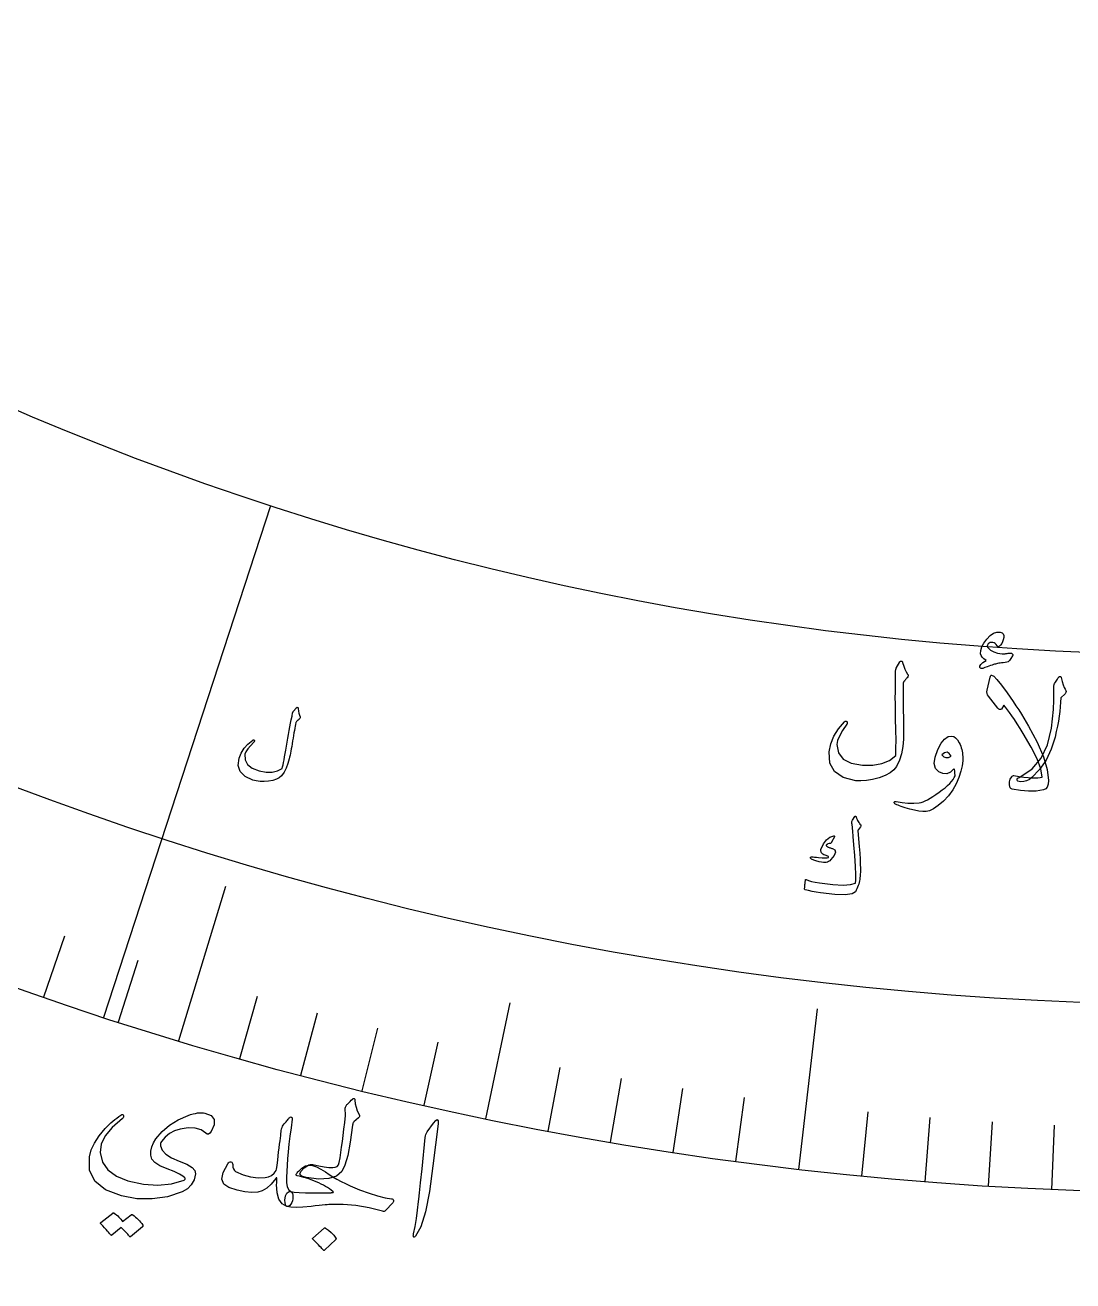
# Model space of a CAD drawing. Header units: millimetres. Extents: x -92 to 93, y -93 to 102.
# Drawn here: x -24.46 to -2.85, y -75.34 to -49.45 of the extents above; entities that cross this region are included whole.
import ezdxf

# ---------------------------------------------------------------- set-up
doc = ezdxf.new("R2010")
doc.units = ezdxf.units.MM
for name, color, linetype in [('CUT_OUTER', 1, 'Continuous'), ('ENGRAVE', 7, 'Continuous'), ('ENGRAVE_FINE', 8, 'Continuous'), ('TEXT', 5, 'Continuous')]:
    doc.layers.add(name, color=color, linetype=linetype)

msp = doc.modelspace()

# ---------------------------------------------------------------- linework, layer by layer
at = {"layer": 'CUT_OUTER'}
msp.add_arc((0.0002, -0.0002), 92.4998, 173.917974, 358.242301, dxfattribs=at)
at = {"layer": 'ENGRAVE'}
for points in [[(-22.8336, -69.9027), (-19.3871, -59.3514)], [(-21.2851, -70.3897), (-20.3213, -67.2022)], [(-14.9546, -72.0009), (-14.458, -69.6099)], [(-8.5023, -73.0443), (-8.1173, -69.7367)]]:
    msp.add_lwpolyline(points, dxfattribs=at)
for radius in [90.65, 90.65, 88.2219, 83.7125, 83.7125, 80.1513, 73.5375, 73.5375, 69.6525, 62.4375, 62.4375]:
    msp.add_circle((0, 0), radius, dxfattribs=at)
at = {"layer": 'ENGRAVE_FINE'}
for points in [[(-24.0714, -69.4862), (-23.6354, -68.2276)], [(-22.5321, -70.0005), (-22.1239, -68.7326)], [(-20.0313, -70.7567), (-19.6684, -69.4751)], [(-18.7709, -71.1015), (-18.4309, -69.8136)], [(-17.5043, -71.4238), (-17.1873, -70.1301)], [(-16.2321, -71.7236), (-15.9381, -70.4245)], [(-13.6722, -72.2553), (-13.4246, -70.9466)], [(-12.3854, -72.487), (-12.1611, -71.174)], [(-11.0945, -72.6958), (-10.8936, -71.379)], [(-9.8, -72.8816), (-9.6225, -71.5615)], [(-7.2018, -73.184), (-7.0714, -71.8584)], [(-5.899, -73.3005), (-5.7922, -71.9728)], [(-4.5943, -73.3938), (-4.511, -72.0644)], [(-3.288, -73.464), (-3.2284, -72.1333)]]:
    msp.add_lwpolyline(points, dxfattribs=at)
at = {"layer": 'TEXT'}
for points in [[(-4.2109, -62.586), (-4.2509, -62.591), (-4.2881, -62.5957), (-4.3224, -62.6002), (-4.3538, -62.6045), (-4.3823, -62.6088), (-4.4074, -62.6133), (-4.4294, -62.6181), (-4.4481, -62.623), (-4.4672, -62.6288), (-4.4903, -62.6361), (-4.5172, -62.6449), (-4.5481, -62.6551), (-4.5829, -62.667), (-4.6217, -62.6807), (-4.6645, -62.6963), (-4.7112, -62.7137), (-4.7301, -62.7186), (-4.7459, -62.7174), (-4.7585, -62.7102), (-4.768, -62.6969), (-4.7719, -62.6657), (-4.7516, -62.6314), (-4.707, -62.5937), (-4.6382, -62.5527), (-4.686, -62.5197), (-4.7215, -62.4852), (-4.7446, -62.4493), (-4.7555, -62.4119), (-4.7529, -62.3432), (-4.731, -62.27), (-4.6899, -62.1924), (-4.6296, -62.1103), (-4.5598, -62.0379), (-4.4899, -61.9894), (-4.4201, -61.9648), (-4.35, -61.9641), (-4.3119, -61.977), (-4.2869, -61.9999), (-4.275, -62.0329), (-4.2763, -62.076), (-4.2863, -62.122), (-4.3005, -62.1638), (-4.319, -62.2014), (-4.3418, -62.2348), (-4.3638, -62.2578), (-4.3834, -62.2672), (-4.4006, -62.263), (-4.4153, -62.2453), (-4.4316, -62.2192), (-4.4514, -62.1995), (-4.4747, -62.1863), (-4.5014, -62.1794), (-4.5299, -62.1774), (-4.5554, -62.1818), (-4.5779, -62.1927), (-4.5976, -62.2101), (-4.6127, -62.2318), (-4.6182, -62.2526), (-4.6142, -62.2725), (-4.6006, -62.2916), (-4.5479, -62.3384), (-4.4822, -62.3748), (-4.4035, -62.4006), (-4.3119, -62.4159), (-4.3038, -62.4161), (-4.2948, -62.4159), (-4.2847, -62.4151), (-4.2737, -62.4138), (-4.2618, -62.4121), (-4.2488, -62.4104), (-4.2349, -62.4085), (-4.2201, -62.4064), (-4.204, -62.4045), (-4.1894, -62.4026), (-4.1764, -62.4008), (-4.1649, -62.3991), (-4.1547, -62.3978), (-4.1458, -62.3969), (-4.138, -62.3965), (-4.1313, -62.3967), (-4.1189, -62.3989), (-4.109, -62.4036), (-4.1015, -62.411), (-4.0965, -62.4209), (-4.0935, -62.4304), (-4.0924, -62.4393), (-4.0931, -62.4477), (-4.0957, -62.4555), (-4.1288, -62.5103), (-4.159, -62.5503), (-4.1864, -62.5755), (-4.2109, -62.586)], [(-6.4221, -62.5806), (-6.4158, -62.5716), (-6.4083, -62.5655), (-6.3995, -62.5622), (-6.3895, -62.5619), (-6.3798, -62.5646), (-6.372, -62.5707), (-6.3661, -62.5802), (-6.362, -62.593), (-6.341, -62.6674), (-6.3171, -62.7322), (-6.2902, -62.7874), (-6.2604, -62.8331), (-6.2518, -62.8493), (-6.2507, -62.8672), (-6.257, -62.8866), (-6.2709, -62.9076), (-6.2794, -62.9176), (-6.2874, -62.9272), (-6.2951, -62.9365), (-6.3023, -62.9454), (-6.3092, -62.9538), (-6.3155, -62.9614), (-6.3214, -62.9683), (-6.3268, -62.9745), (-6.3361, -62.9857), (-6.3432, -62.9996), (-6.3484, -63.016), (-6.3514, -63.035), (-6.3532, -63.0892), (-6.3544, -63.1484), (-6.3548, -63.2126), (-6.3546, -63.2818), (-6.3539, -63.356), (-6.3529, -63.4351), (-6.3516, -63.5192), (-6.35, -63.6082), (-6.3471, -63.6971), (-6.345, -63.7807), (-6.3437, -63.8588), (-6.3432, -63.9316), (-6.3434, -63.9992), (-6.344, -64.0618), (-6.3451, -64.1194), (-6.3467, -64.1721), (-6.3579, -64.3274), (-6.3851, -64.4729), (-6.4283, -64.6085), (-6.4878, -64.7342), (-6.5408, -64.8062), (-6.6181, -64.8699), (-6.7197, -64.925), (-6.8456, -64.9715), (-6.9807, -65.0065), (-7.1065, -65.0278), (-7.223, -65.0352), (-7.33, -65.029), (-7.5919, -64.9622), (-7.7705, -64.8405), (-7.8654, -64.6646), (-7.8771, -64.4347), (-7.8429, -64.2686), (-7.779, -64.1097), (-7.6855, -63.9579), (-7.5627, -63.813), (-7.5537, -63.8048), (-7.5447, -63.8002), (-7.5357, -63.7991), (-7.5268, -63.8015), (-7.5176, -63.8063), (-7.5108, -63.8121), (-7.5065, -63.8187), (-7.5046, -63.8262), (-7.504, -63.8371), (-7.5056, -63.8474), (-7.5094, -63.857), (-7.5156, -63.8659), (-7.6031, -63.9965), (-7.6663, -64.1091), (-7.705, -64.2037), (-7.7191, -64.2803), (-7.687, -64.4527), (-7.588, -64.5822), (-7.422, -64.6683), (-7.1893, -64.7105), (-6.9753, -64.7109), (-6.7901, -64.6772), (-6.6337, -64.6098), (-6.5062, -64.5088), (-6.5032, -64.4541), (-6.501, -64.3901), (-6.4996, -64.3167), (-6.499, -64.234), (-6.4993, -64.1418), (-6.5009, -64.0398), (-6.5035, -63.928), (-6.5072, -63.8065), (-6.5097, -63.6812), (-6.5115, -63.558), (-6.5126, -63.4368), (-6.5132, -63.3177), (-6.513, -63.2006), (-6.5117, -63.0855), (-6.5095, -62.9726), (-6.5063, -62.8617), (-6.5075, -62.7545), (-6.5057, -62.7424), (-6.5028, -62.7313), (-6.4989, -62.7211), (-6.4939, -62.7118)], [(-4.0681, -64.9249), (-3.9605, -64.9411), (-3.863, -64.9536), (-3.7755, -64.9623), (-3.698, -64.9675), (-3.6304, -64.9692), (-3.5725, -64.9678), (-3.5243, -64.9633), (-3.4858, -64.9557), (-3.5162, -64.785), (-3.5918, -64.5781), (-3.7122, -64.3347), (-3.8765, -64.0547), (-3.941, -63.9514), (-4.0012, -63.8567), (-4.0571, -63.7707), (-4.1087, -63.6933), (-4.1561, -63.6248), (-4.1994, -63.5653), (-4.2386, -63.5149), (-4.2737, -63.4736), (-4.3254, -63.5518), (-4.3457, -63.5602), (-4.3646, -63.5601), (-4.3822, -63.5514), (-4.3984, -63.5342), (-4.594, -63.2879), (-4.6116, -63.2589), (-4.622, -63.2285), (-4.6255, -63.1967), (-4.6219, -63.1633), (-4.5593, -62.8946), (-4.5539, -62.8757), (-4.5471, -62.8625), (-4.5387, -62.8549), (-4.5288, -62.8528), (-4.4849, -62.8762), (-4.4174, -62.9448), (-4.3259, -63.0585), (-4.2103, -63.2172), (-4.1467, -63.3073), (-4.0853, -63.3961), (-4.0262, -63.4838), (-3.9693, -63.5703), (-3.9147, -63.6556), (-3.8625, -63.7397), (-3.8125, -63.8226), (-3.7649, -63.9044), (-3.5887, -64.2372), (-3.4608, -64.5342), (-3.3822, -64.7959), (-3.3535, -65.0222), (-3.3597, -65.1005), (-3.3788, -65.1598), (-3.4108, -65.1999), (-3.4556, -65.2208), (-3.6078, -65.242), (-3.7662, -65.246), (-3.9307, -65.2328), (-4.1014, -65.2022), (-4.117, -65.1987), (-4.1293, -65.1934), (-4.1384, -65.1864), (-4.1442, -65.1776), (-4.1604, -65.1116), (-4.1607, -65.0517), (-4.1452, -64.998), (-4.1139, -64.9503), (-4.1008, -64.9364), (-4.0888, -64.9276), (-4.0779, -64.9237), (-4.0681, -64.9249)], [(-3.6979, -64.9659), (-3.7497, -65.0043), (-3.8051, -65.0311), (-3.8643, -65.0463), (-3.9272, -65.0497), (-3.963, -65.0456), (-3.9882, -65.0382), (-4.003, -65.0275), (-4.0073, -65.0135), (-4.0014, -64.9962), (-3.9861, -64.9787), (-3.9614, -64.961), (-3.9271, -64.943), (-3.69, -64.7865), (-3.5058, -64.5679), (-3.3742, -64.2876), (-3.2949, -63.9461), (-3.2705, -63.7546), (-3.2543, -63.5631), (-3.2462, -63.3715), (-3.2462, -63.1799), (-3.2462, -63.1245), (-3.2434, -63.0805), (-3.2377, -63.048), (-3.2292, -63.0271), (-3.2119, -62.9997), (-3.1967, -62.9754), (-3.1836, -62.9541), (-3.1725, -62.9359), (-3.1633, -62.9206), (-3.1558, -62.9085), (-3.15, -62.8993), (-3.1459, -62.8933), (-3.1379, -62.8856), (-3.13, -62.8807), (-3.1223, -62.8786), (-3.1147, -62.8792), (-3.1053, -62.8833), (-3.0983, -62.8886), (-3.0937, -62.8949), (-3.0914, -62.9023), (-3.0725, -62.9861), (-3.0529, -63.0539), (-3.0324, -63.1057), (-3.0111, -63.1414), (-2.9949, -63.1669), (-2.9897, -63.191), (-2.9956, -63.2139), (-3.0125, -63.2354), (-3.1028, -63.322), (-3.1057, -63.4114), (-3.1121, -63.5039), (-3.1219, -63.5996), (-3.1351, -63.6984), (-3.1517, -63.8006), (-3.1714, -63.9064), (-3.1942, -64.0158), (-3.2202, -64.1287), (-3.2986, -64.3821), (-3.4042, -64.6063), (-3.5373, -64.8009), (-3.6979, -64.9659)], [(-18.8632, -63.5256), (-18.8579, -63.5204), (-18.8522, -63.5174), (-18.846, -63.5164), (-18.8393, -63.5174), (-18.8333, -63.5204), (-18.8289, -63.5254), (-18.8261, -63.5323), (-18.825, -63.5412), (-18.8203, -63.5926), (-18.8124, -63.6381), (-18.8015, -63.6777), (-18.7874, -63.7113), (-18.7837, -63.723), (-18.7852, -63.7349), (-18.7918, -63.7468), (-18.8036, -63.7588), (-18.8104, -63.7643), (-18.8169, -63.7696), (-18.8231, -63.7747), (-18.829, -63.7796), (-18.8346, -63.7843), (-18.8397, -63.7885), (-18.8444, -63.7922), (-18.8488, -63.7956), (-18.8563, -63.8018), (-18.8627, -63.81), (-18.8681, -63.8201), (-18.8725, -63.8321), (-18.8804, -63.8675), (-18.8884, -63.9061), (-18.8967, -63.9481), (-18.9051, -63.9935), (-18.9138, -64.0422), (-18.9229, -64.0941), (-18.9325, -64.1493), (-18.9425, -64.2078), (-18.9516, -64.2665), (-18.9606, -64.3215), (-18.9694, -64.3728), (-18.9781, -64.4205), (-18.9866, -64.4648), (-18.9948, -64.5057), (-19.0027, -64.5433), (-19.0103, -64.5776), (-19.0369, -64.678), (-19.0728, -64.7699), (-19.118, -64.8533), (-19.1725, -64.9283), (-19.2161, -64.9689), (-19.2745, -65.0011), (-19.3476, -65.0247), (-19.4356, -65.0397), (-19.5281, -65.0462), (-19.6128, -65.0449), (-19.6898, -65.0357), (-19.7588, -65.0187), (-19.9218, -64.9435), (-20.0239, -64.8424), (-20.0649, -64.7158), (-20.0451, -64.5636), (-20.003, -64.4588), (-19.9421, -64.3621), (-19.8627, -64.2737), (-19.7646, -64.1934), (-19.7577, -64.1891), (-19.7513, -64.1872), (-19.7453, -64.1875), (-19.7397, -64.1902), (-19.7342, -64.1945), (-19.7304, -64.199), (-19.7284, -64.2039), (-19.7281, -64.209), (-19.7289, -64.2163), (-19.7312, -64.2228), (-19.7349, -64.2287), (-19.74, -64.2338), (-19.8132, -64.3089), (-19.8681, -64.3752), (-19.9048, -64.4326), (-19.9232, -64.4811), (-19.9228, -64.5981), (-19.8735, -64.6948), (-19.7753, -64.7712), (-19.6282, -64.8269), (-19.4884, -64.8532), (-19.3631, -64.8537), (-19.2525, -64.8288), (-19.1566, -64.7784), (-19.1478, -64.7429), (-19.1384, -64.7013), (-19.1284, -64.6534), (-19.1178, -64.5993), (-19.1066, -64.5388), (-19.095, -64.4718), (-19.0829, -64.3982), (-19.0703, -64.3181), (-19.0565, -64.2358), (-19.0425, -64.1548), (-19.0283, -64.0753), (-19.014, -63.9972), (-18.9994, -63.9205), (-18.9845, -63.8452), (-18.9691, -63.7715), (-18.9534, -63.6992), (-18.941, -63.6288), (-18.9383, -63.6212), (-18.9351, -63.6142), (-18.9312, -63.608), (-18.9268, -63.6025)], [(-5.6346, -64.3864), (-5.5662, -64.259), (-5.4966, -64.1703), (-5.4258, -64.1201), (-5.3537, -64.1085), (-5.3101, -64.12), (-5.2693, -64.1469), (-5.2312, -64.1893), (-5.196, -64.2472), (-5.1795, -64.2804), (-5.1653, -64.3141), (-5.1536, -64.3485), (-5.1442, -64.3834), (-5.1367, -64.4192), (-5.1304, -64.456), (-5.1253, -64.4939), (-5.1216, -64.5329), (-5.1219, -64.6191), (-5.1356, -64.7196), (-5.1627, -64.8343), (-5.2032, -64.9633), (-5.2587, -65.0957), (-5.3304, -65.221), (-5.4186, -65.3389), (-5.5231, -65.4494), (-5.6313, -65.5441), (-5.7266, -65.6119), (-5.8089, -65.6529), (-5.8781, -65.667), (-5.9473, -65.6643), (-6.0262, -65.6551), (-6.115, -65.6394), (-6.2136, -65.6172), (-6.2634, -65.6043), (-6.3093, -65.5911), (-6.3514, -65.5777), (-6.3897, -65.5641), (-6.4244, -65.5506), (-6.4556, -65.5375), (-6.4836, -65.525), (-6.5081, -65.5131), (-6.5224, -65.5034), (-6.5318, -65.4934), (-6.5364, -65.4831), (-6.5361, -65.4725), (-6.5301, -65.4625), (-6.5209, -65.4567), (-6.5086, -65.4552), (-6.493, -65.4579), (-6.3719, -65.4816), (-6.2523, -65.4939), (-6.1345, -65.4948), (-6.0185, -65.4843), (-5.9824, -65.4768), (-5.9419, -65.4638), (-5.8971, -65.4453), (-5.8481, -65.4211), (-5.7949, -65.3915), (-5.7374, -65.3563), (-5.6757, -65.3154), (-5.6099, -65.2691), (-5.5452, -65.2207), (-5.4872, -65.1742), (-5.4357, -65.1293), (-5.3909, -65.0863), (-5.3527, -65.0449), (-5.3215, -65.0048), (-5.2971, -64.9661), (-5.2796, -64.9288), (-5.2832, -64.87), (-5.2887, -64.8259), (-5.2961, -64.7966), (-5.3056, -64.7821), (-5.3756, -64.8516), (-5.451, -64.8856), (-5.5318, -64.884), (-5.6179, -64.847), (-5.6854, -64.777), (-5.7105, -64.6769), (-5.6935, -64.5467), (-5.6346, -64.3864)], [(-5.3602, -64.5261), (-5.4017, -64.4664), (-5.4475, -64.4418), (-5.498, -64.452), (-5.553, -64.4972), (-5.5144, -64.5343), (-5.4694, -64.5515), (-5.418, -64.5488), (-5.3602, -64.5261)], [(-7.3195, -65.7817), (-7.3105, -65.8052), (-7.3009, -65.8276), (-7.2906, -65.8489), (-7.2796, -65.8691), (-7.2679, -65.8882), (-7.2553, -65.9062), (-7.2418, -65.9231), (-7.2274, -65.9389), (-7.2222, -65.9475), (-7.2211, -65.957), (-7.2243, -65.9672), (-7.2317, -65.9784), (-7.2754, -66.0366), (-7.2797, -66.043), (-7.2829, -66.0484), (-7.2849, -66.0529), (-7.2859, -66.0565), (-7.2707, -66.2286), (-7.258, -66.3839), (-7.2477, -66.5226), (-7.24, -66.6446), (-7.235, -66.7497), (-7.2327, -66.8379), (-7.2333, -66.909), (-7.2368, -66.9632), (-7.2478, -67.065), (-7.2531, -67.097), (-7.26, -67.129), (-7.2685, -67.161), (-7.2785, -67.193), (-7.2903, -67.2248), (-7.3039, -67.2566), (-7.3193, -67.2884), (-7.3366, -67.3201), (-7.4048, -67.3624), (-7.547, -67.3803), (-7.7632, -67.3735), (-8.0531, -67.3412), (-8.1432, -67.3272), (-8.2263, -67.3118), (-8.3023, -67.2951), (-8.3712, -67.2771), (-8.3772, -67.2736), (-8.3813, -67.269), (-8.3833, -67.2634), (-8.3834, -67.2567), (-8.3814, -67.2247), (-8.3793, -67.1956), (-8.3771, -67.1694), (-8.3749, -67.1462), (-8.3727, -67.1255), (-8.3704, -67.1073), (-8.3679, -67.0914), (-8.3654, -67.0779), (-8.3635, -67.0704), (-8.3603, -67.0664), (-8.3556, -67.0661), (-8.3495, -67.0693), (-8.3028, -67.09), (-8.2415, -67.1085), (-8.1657, -67.1247), (-8.0753, -67.1387), (-7.8043, -67.1706), (-7.5907, -67.1821), (-7.4347, -67.1736), (-7.3365, -67.1457), (-7.3298, -67.0825), (-7.33, -66.9662), (-7.3373, -66.7969), (-7.3514, -66.5746), (-7.3669, -66.3518), (-7.3792, -66.1833), (-7.3883, -66.0689), (-7.3944, -66.0087), (-7.3966, -65.9922), (-7.3986, -65.9767), (-7.4005, -65.9623), (-7.4022, -65.949), (-7.4038, -65.9368), (-7.4053, -65.926), (-7.4067, -65.9165), (-7.408, -65.9084), (-7.4096, -65.8907), (-7.4083, -65.8742), (-7.404, -65.8588), (-7.3967, -65.8445), (-7.3491, -65.77), (-7.3453, -65.765), (-7.3415, -65.7619), (-7.3376, -65.7606), (-7.3337, -65.7612), (-7.3292, -65.7644), (-7.3253, -65.7689), (-7.3221, -65.7747), (-7.3195, -65.7817)], [(-7.7796, -66.1663), (-7.7758, -66.1673), (-7.7727, -66.1692), (-7.7702, -66.1721), (-7.7683, -66.176), (-7.7679, -66.1794), (-7.7681, -66.1829), (-7.7688, -66.1866), (-7.77, -66.1906), (-7.826, -66.2954), (-7.8326, -66.306), (-7.8391, -66.3139), (-7.8456, -66.3191), (-7.8521, -66.3218), (-7.8787, -66.3261), (-7.9019, -66.3332), (-7.9214, -66.3431), (-7.9374, -66.3558), (-7.9411, -66.363), (-7.9382, -66.3715), (-7.9287, -66.3813), (-7.9126, -66.3924), (-7.9015, -66.3978), (-7.8901, -66.403), (-7.8782, -66.408), (-7.866, -66.4127), (-7.8531, -66.4172), (-7.8396, -66.4216), (-7.8255, -66.4258), (-7.8106, -66.4297), (-7.7609, -66.4578), (-7.7495, -66.5047), (-7.7762, -66.5706), (-7.8413, -66.6554), (-7.867, -66.6798), (-7.8914, -66.6984), (-7.9146, -66.711), (-7.9367, -66.7177), (-7.9602, -66.7198), (-7.9922, -66.7179), (-8.0327, -66.7121), (-8.0816, -66.7024), (-8.1064, -66.6969), (-8.1299, -66.6908), (-8.152, -66.684), (-8.1727, -66.6766), (-8.1921, -66.6689), (-8.2102, -66.6615), (-8.227, -66.6541), (-8.2425, -66.6469), (-8.2517, -66.6401), (-8.258, -66.6329), (-8.2614, -66.6253), (-8.2618, -66.6172), (-8.2595, -66.6092), (-8.2549, -66.6038), (-8.248, -66.6011), (-8.2389, -66.6011), (-8.2099, -66.6027), (-8.1771, -66.605), (-8.1404, -66.6081), (-8.0999, -66.6118), (-8.0243, -66.6187), (-7.965, -66.6213), (-7.9218, -66.6194), (-7.8949, -66.6133), (-7.8913, -66.6112), (-7.8891, -66.6082), (-7.8884, -66.6042), (-7.8891, -66.5993), (-7.8905, -66.5961), (-7.8936, -66.5929), (-7.8982, -66.5899), (-7.9044, -66.5869), (-7.9624, -66.5653), (-7.9866, -66.555), (-8.0068, -66.5431), (-8.0232, -66.5296), (-8.0358, -66.5144), (-8.0458, -66.4971), (-8.0509, -66.48), (-8.0511, -66.4628), (-8.0463, -66.4458), (-7.9946, -66.3332), (-7.9329, -66.2491), (-7.8613, -66.1935), (-7.7796, -66.1663)], [(-17.9808, -72.905), (-17.9639, -72.804), (-17.9473, -72.6975), (-17.9308, -72.5854), (-17.9145, -72.4678), (-17.8985, -72.3442), (-17.8828, -72.2141), (-17.8675, -72.0775), (-17.8526, -71.9345), (-17.858, -71.7831), (-17.8538, -71.7645), (-17.8473, -71.7473), (-17.8385, -71.7317), (-17.8274, -71.7175), (-17.821, -71.7104), (-17.8121, -71.7012), (-17.8007, -71.6899), (-17.7868, -71.6764), (-17.7704, -71.6606), (-17.7519, -71.6421), (-17.7311, -71.6209), (-17.7082, -71.5971), (-17.7003, -71.5895), (-17.6917, -71.5847), (-17.6826, -71.5829), (-17.6728, -71.5839), (-17.6654, -71.5875), (-17.6602, -71.5943), (-17.6571, -71.6042), (-17.656, -71.6173), (-17.6496, -71.6909), (-17.6333, -71.7646), (-17.6072, -71.8384), (-17.5712, -71.9123), (-17.5625, -71.9327), (-17.5618, -71.9512), (-17.5692, -71.9676), (-17.5846, -71.9822), (-17.6802, -72.0648), (-17.6889, -72.0757), (-17.6965, -72.0909), (-17.7029, -72.1106), (-17.7081, -72.1347), (-17.7531, -72.4815), (-17.8045, -72.7563), (-17.8628, -72.9591), (-17.928, -73.0898), (-18.0342, -73.1828), (-18.1916, -73.2342), (-18.4001, -73.2436), (-18.6594, -73.2107), (-18.7514, -73.1817), (-18.7899, -73.1407), (-18.7749, -73.0877), (-18.7066, -73.0228), (-18.6955, -73.0147), (-18.6847, -73.0068), (-18.6741, -72.9991), (-18.6638, -72.9915), (-18.6538, -72.9841), (-18.6441, -72.9769), (-18.6347, -72.9698), (-18.6255, -72.9629), (-18.6041, -72.9507), (-18.5805, -72.9441), (-18.5547, -72.9431), (-18.5267, -72.9477), (-18.4027, -72.975), (-18.2922, -72.994), (-18.1952, -73.005), (-18.1117, -73.0079), (-18.0627, -73.002), (-18.0245, -72.9829), (-17.9972, -72.9505), (-17.9808, -72.905)], [(-20.7275, -72.2977), (-20.8268, -72.2292), (-20.949, -72.1923), (-21.0941, -72.1868), (-21.2624, -72.2126), (-21.3758, -72.2508), (-21.4775, -72.3063), (-21.5673, -72.3792), (-21.6454, -72.4693), (-21.6563, -72.4888), (-21.6632, -72.5103), (-21.6661, -72.534), (-21.665, -72.5598), (-21.6326, -72.6487), (-21.5579, -72.7306), (-21.4411, -72.8054), (-21.282, -72.8729), (-21.1243, -72.9375), (-21.0151, -73.003), (-20.9544, -73.0696), (-20.9422, -73.1375), (-20.9747, -73.263), (-21.0312, -73.3668), (-21.112, -73.4489), (-21.2169, -73.5092), (-21.5246, -73.6078), (-21.8365, -73.6545), (-22.1523, -73.6494), (-22.4714, -73.5923), (-22.8003, -73.466), (-23.0201, -73.2885), (-23.1308, -73.061), (-23.1324, -72.7838), (-23.0933, -72.6444), (-23.0257, -72.5011), (-22.9297, -72.3536), (-22.8057, -72.202), (-22.7664, -72.1614), (-22.727, -72.1226), (-22.6876, -72.0857), (-22.6481, -72.0506), (-22.6082, -72.0173), (-22.5677, -71.9856), (-22.5266, -71.9555), (-22.4848, -71.9269), (-22.4639, -71.9162), (-22.4475, -71.9144), (-22.4358, -71.9213), (-22.4286, -71.937), (-22.4273, -71.9542), (-22.4305, -71.9699), (-22.4385, -71.9842), (-22.451, -71.997), (-22.6606, -72.1779), (-22.807, -72.3542), (-22.8898, -72.5264), (-22.9086, -72.6945), (-22.8606, -72.8929), (-22.7496, -73.0569), (-22.5754, -73.1861), (-22.3384, -73.2802), (-22.0193, -73.3501), (-21.7195, -73.3706), (-21.4396, -73.3422), (-21.18, -73.2649), (-21.1634, -73.2567), (-21.155, -73.2462), (-21.1548, -73.2334), (-21.1627, -73.2181), (-21.2025, -73.1826), (-21.2772, -73.1406), (-21.3868, -73.092), (-21.5311, -73.0366), (-21.676, -72.9738), (-21.7803, -72.9053), (-21.8441, -72.831), (-21.8675, -72.7512), (-21.864, -72.6668), (-21.8448, -72.5829), (-21.8099, -72.4995), (-21.7595, -72.4166), (-21.6307, -72.2627), (-21.4771, -72.1314), (-21.299, -72.0224), (-21.0964, -71.9357), (-21.0437, -71.9164), (-20.9936, -71.901), (-20.946, -71.8894), (-20.901, -71.8818), (-20.8586, -71.8777), (-20.819, -71.8769), (-20.7822, -71.8795), (-20.7482, -71.8853), (-20.6229, -71.9346), (-20.5602, -72.0141), (-20.56, -72.1243), (-20.6226, -72.265), (-20.6496, -72.2999), (-20.6761, -72.3171), (-20.702, -72.3163), (-20.7275, -72.2977)], [(-18.9804, -73.5023), (-18.9584, -73.5208), (-18.9434, -73.5448), (-18.9354, -73.5744), (-18.9343, -73.6095), (-18.9384, -73.6515), (-18.9468, -73.6906), (-18.9596, -73.7267), (-18.9767, -73.7599), (-18.9963, -73.7869), (-19.0168, -73.8046), (-19.0381, -73.8128), (-19.0603, -73.8117), (-19.1567, -73.7563), (-19.2239, -73.6619), (-19.2618, -73.5288), (-19.2704, -73.357), (-19.2697, -73.328), (-19.2691, -73.3028), (-19.2685, -73.2815), (-19.2681, -73.264), (-19.2677, -73.2505), (-19.2675, -73.2408), (-19.2673, -73.235), (-19.2673, -73.233), (-19.2698, -73.2216), (-19.2742, -73.2174), (-19.2806, -73.2206), (-19.2888, -73.231), (-19.3821, -73.3473), (-19.475, -73.4334), (-19.5674, -73.4892), (-19.6594, -73.5148), (-19.7843, -73.5198), (-19.9255, -73.5056), (-20.0827, -73.472), (-20.256, -73.4189), (-20.3627, -73.3509), (-20.4021, -73.2467), (-20.3744, -73.1063), (-20.2797, -72.9297), (-20.2638, -72.9097), (-20.2474, -72.8963), (-20.2305, -72.8894), (-20.2131, -72.8892), (-20.1977, -72.8951), (-20.1866, -72.9067), (-20.1799, -72.924), (-20.1775, -72.947), (-20.1724, -72.996), (-20.1604, -73.0355), (-20.1416, -73.0653), (-20.116, -73.0855), (-19.9603, -73.1549), (-19.8065, -73.1994), (-19.6547, -73.2191), (-19.5052, -73.2141), (-19.4369, -73.1987), (-19.3765, -73.1693), (-19.3238, -73.1258), (-19.279, -73.0684), (-19.2726, -73.0372), (-19.2624, -72.9635), (-19.2481, -72.8472), (-19.2299, -72.6884), (-19.2196, -72.6035), (-19.21, -72.527), (-19.2013, -72.4587), (-19.1933, -72.3987), (-19.1865, -72.3473), (-19.1812, -72.305), (-19.1774, -72.2717), (-19.175, -72.2474), (-19.1687, -72.211), (-19.1598, -72.1798), (-19.1482, -72.154), (-19.1339, -72.1334), (-19.1133, -72.1087), (-19.094, -72.0857), (-19.0762, -72.0643), (-19.0596, -72.0447), (-19.0447, -72.0268), (-19.0315, -72.0104), (-19.0202, -71.9956), (-19.0106, -71.9824), (-19.0015, -71.9722), (-18.9918, -71.9662), (-18.9815, -71.9646), (-18.9704, -71.9673), (-18.9596, -71.9752), (-18.9525, -71.9849), (-18.9489, -71.9964), (-18.949, -72.0096), (-18.9746, -72.1907), (-18.997, -72.3628), (-19.0162, -72.5258), (-19.0323, -72.6798), (-19.0454, -72.8247), (-19.0559, -72.9604), (-19.0636, -73.0869), (-19.0686, -73.2043), (-19.0666, -73.3156), (-19.0512, -73.4024), (-19.0224, -73.4646), (-18.9804, -73.5023)], [(-16.0362, -72.0919), (-15.9896, -72.0349), (-15.9586, -72.0182), (-15.9432, -72.0416), (-15.9432, -72.1052), (-16.0522, -72.972), (-16.1197, -73.5039), (-16.2004, -73.9229), (-16.2951, -74.2288), (-16.4041, -74.4216), (-16.4194, -74.436), (-16.4317, -74.4428), (-16.4409, -74.4421), (-16.4471, -74.4339), (-16.451, -74.4224), (-16.4525, -74.4082), (-16.4515, -74.3914), (-16.4481, -74.3719), (-16.4149, -74.2218), (-16.3866, -74.0609), (-16.3633, -73.8895), (-16.3447, -73.7074), (-16.339, -73.6601), (-16.3248, -73.5318), (-16.3021, -73.3227), (-16.2708, -73.0328), (-16.2058, -72.3887), (-16.2001, -72.355), (-16.1915, -72.3246), (-16.1801, -72.2976), (-16.1659, -72.274)], [(-18.2653, -73.0978), (-18.1907, -73.1498), (-18.1119, -73.2), (-18.0289, -73.2483), (-17.9418, -73.2948), (-17.851, -73.3396), (-17.757, -73.3828), (-17.6598, -73.4242), (-17.5594, -73.4641), (-17.3641, -73.5358), (-17.189, -73.5908), (-17.0341, -73.6293), (-16.8996, -73.6514), (-16.8854, -73.6547), (-16.8745, -73.6608), (-16.867, -73.6698), (-16.8629, -73.6817), (-16.862, -73.6949), (-16.8643, -73.7078), (-16.8697, -73.7204), (-16.8782, -73.7328), (-17.0244, -73.8924), (-17.038, -73.9047), (-17.0534, -73.9112), (-17.0707, -73.9117), (-17.0898, -73.9064), (-17.3657, -73.837), (-17.6348, -73.791), (-17.8973, -73.7685), (-18.1535, -73.7694), (-18.1678, -73.7696), (-18.1926, -73.7712), (-18.2277, -73.774), (-18.2734, -73.7782), (-18.3294, -73.7836), (-18.396, -73.7902), (-18.473, -73.7981), (-18.5605, -73.8072), (-18.7296, -73.8221), (-18.8694, -73.8278), (-18.9796, -73.8243), (-19.0603, -73.8117), (-19.0783, -73.7993), (-19.0908, -73.7726), (-19.0979, -73.7318), (-19.0993, -73.6769), (-19.0863, -73.5918), (-19.0615, -73.5345), (-19.025, -73.505), (-18.9769, -73.5032), (-18.9071, -73.5138), (-18.8058, -73.5215), (-18.6729, -73.526), (-18.5085, -73.5273), (-18.4256, -73.5274), (-18.3529, -73.5274), (-18.2907, -73.5273), (-18.2387, -73.527), (-18.1972, -73.5267), (-18.1665, -73.5262), (-18.1465, -73.5255), (-18.1373, -73.5247), (-18.1336, -73.5239), (-18.1305, -73.5232), (-18.1278, -73.5226), (-18.1256, -73.5221), (-18.1237, -73.5218), (-18.1219, -73.5216), (-18.1201, -73.5217), (-18.1183, -73.5221), (-18.1064, -73.5195), (-18.1011, -73.5153), (-18.1022, -73.5096), (-18.1097, -73.5022), (-18.1443, -73.4744), (-18.1814, -73.4475), (-18.221, -73.4216), (-18.2631, -73.3966), (-18.3076, -73.3723), (-18.3545, -73.3486), (-18.4039, -73.3254), (-18.4556, -73.3026), (-18.5067, -73.2813), (-18.5574, -73.2614), (-18.6077, -73.2429), (-18.6578, -73.2258), (-18.7071, -73.2105), (-18.7554, -73.1972), (-18.8025, -73.186), (-18.8487, -73.1769), (-18.8601, -73.1723), (-18.8669, -73.1658), (-18.869, -73.1572), (-18.8665, -73.1466), (-18.8559, -73.1294), (-18.8441, -73.113), (-18.8311, -73.0973), (-18.817, -73.0824), (-18.8018, -73.0677), (-18.7856, -73.0529), (-18.7685, -73.0378), (-18.7504, -73.0225), (-18.7121, -72.9945), (-18.676, -72.9747), (-18.6419, -72.963), (-18.61, -72.9595), (-18.5338, -72.9683), (-18.451, -72.9944), (-18.3615, -73.0375), (-18.2653, -73.0978)], [(-22.2673, -73.9807), (-22.2617, -73.9777), (-22.2549, -73.977), (-22.2468, -73.9785), (-22.2375, -73.9822), (-22.207, -74.0051), (-22.178, -74.0288), (-22.1505, -74.0535), (-22.1244, -74.0791), (-22.0996, -74.106), (-22.0759, -74.1344), (-22.0534, -74.1642), (-22.032, -74.1956), (-22.0286, -74.2042), (-22.0284, -74.2124), (-22.0314, -74.22), (-22.0376, -74.2272), (-22.2823, -74.4359), (-22.2879, -74.4379), (-22.2947, -74.4359), (-22.3027, -74.4298), (-22.3118, -74.4196), (-22.3175, -74.4111), (-22.3274, -74.3987), (-22.3414, -74.3826), (-22.3595, -74.3627), (-22.3818, -74.3387), (-22.4085, -74.3104), (-22.4395, -74.2777), (-22.475, -74.2407), (-22.6686, -74.4008), (-22.6766, -74.4051), (-22.6849, -74.4042), (-22.6935, -74.3981), (-22.7025, -74.3868), (-22.7102, -74.377), (-22.7226, -74.3621), (-22.7397, -74.342), (-22.7613, -74.3168), (-22.788, -74.2863), (-22.8202, -74.2505), (-22.8578, -74.2092), (-22.9009, -74.1624), (-22.9048, -74.1557), (-22.9056, -74.1498), (-22.9034, -74.1449), (-22.8981, -74.141), (-22.6514, -73.9457), (-22.6458, -73.9428), (-22.6389, -73.9421), (-22.6309, -73.9436), (-22.6216, -73.9474), (-22.5953, -73.9655), (-22.5703, -73.9849), (-22.5467, -74.0054), (-22.5243, -74.0272), (-22.5032, -74.0499), (-22.4833, -74.0735), (-22.4645, -74.0979), (-22.447, -74.123)], [(-18.2914, -74.2547), (-18.286, -74.2514), (-18.2793, -74.2504), (-18.2712, -74.2514), (-18.2618, -74.2547), (-18.2007, -74.2985), (-18.1448, -74.3473), (-18.0943, -74.4012), (-18.0492, -74.4601), (-18.0454, -74.4683), (-18.0446, -74.4758), (-18.047, -74.4826), (-18.0523, -74.4886), (-18.2809, -74.7106), (-18.2886, -74.7154), (-18.2969, -74.715), (-18.3057, -74.7094), (-18.3152, -74.6986), (-18.3234, -74.6893), (-18.3364, -74.6751), (-18.3543, -74.6561), (-18.377, -74.6322), (-18.405, -74.6034), (-18.4387, -74.5695), (-18.478, -74.5304), (-18.5231, -74.4863), (-18.5288, -74.4794), (-18.531, -74.4734), (-18.5297, -74.4682), (-18.5249, -74.4639)]]:
    msp.add_lwpolyline(points, close=True, dxfattribs=at)

doc.saveas('drawing.dxf')
